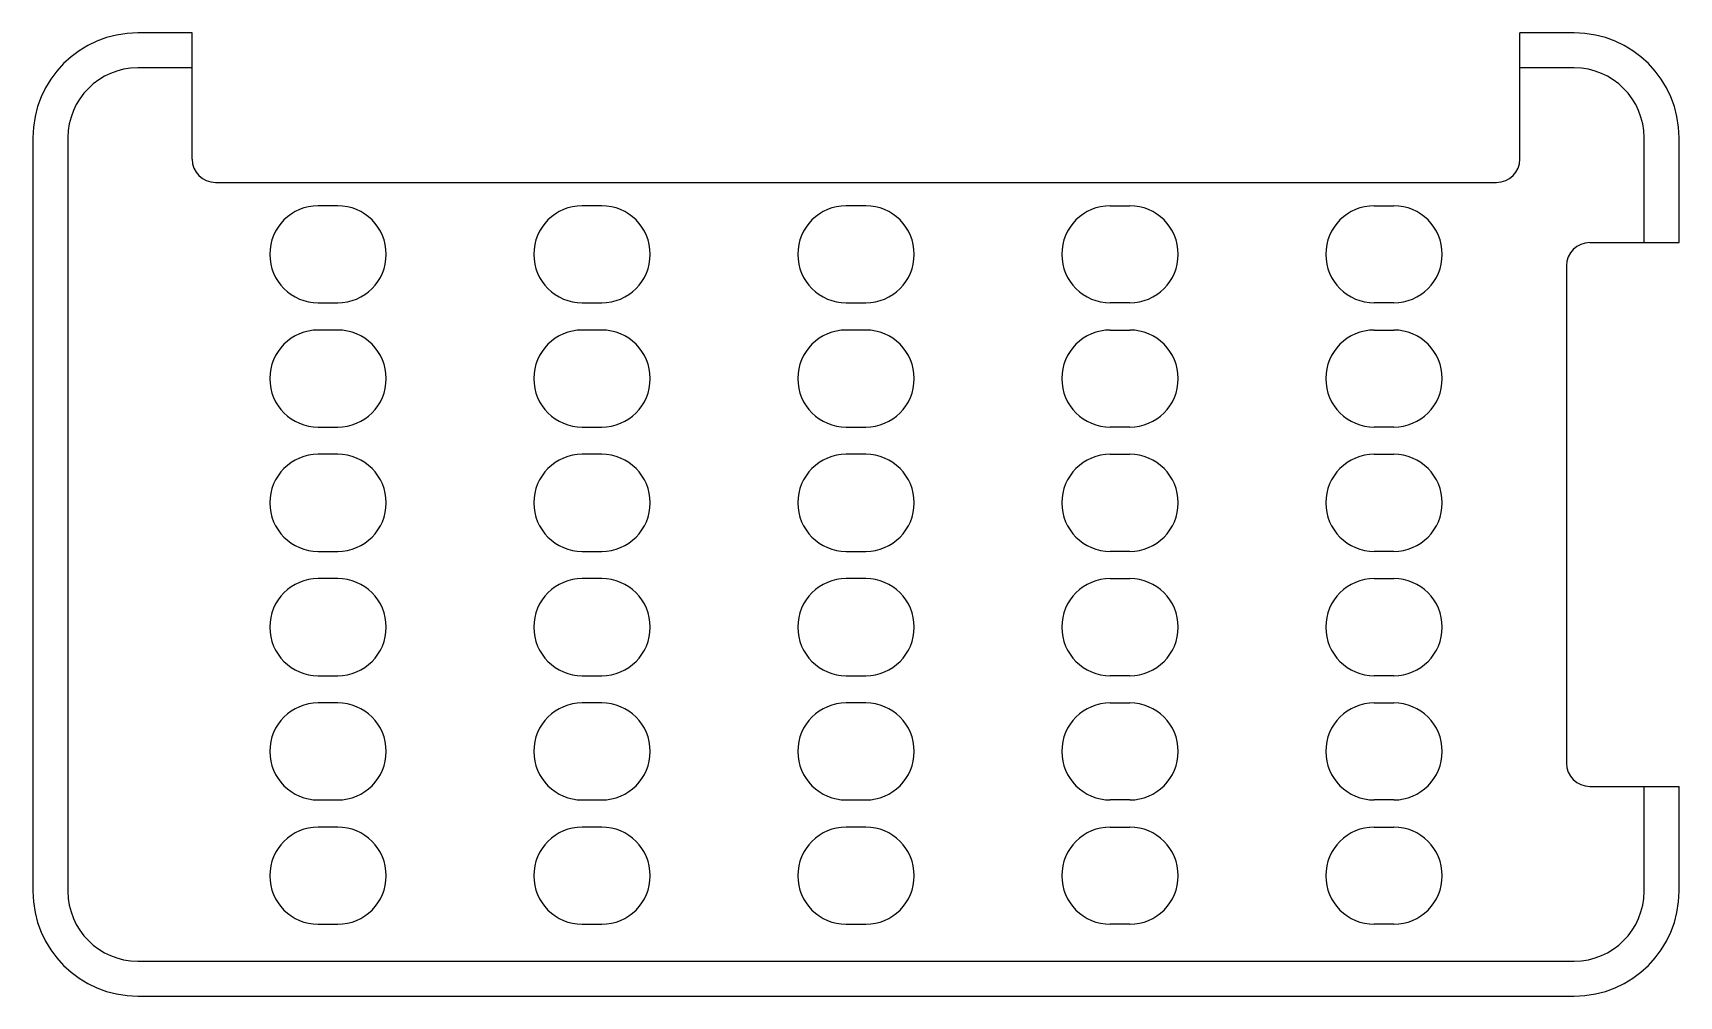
# Model space of a CAD drawing. Header units: millimetres. Extents: x -106 to 106, y -62 to 62.
import ezdxf

# ---------------------------------------------------------------- set-up
doc = ezdxf.new("R2010")
doc.units = ezdxf.units.MM
for name, color, linetype in [('material 2.0 pet-g', 6, 'Continuous'), ('profile', 2, 'Continuous'), ('slots', 4, 'Continuous')]:
    doc.layers.add(name, color=color, linetype=linetype)

msp = doc.modelspace()

# ---------------------------------------------------------------- linework, layer by layer
at = {"layer": 'material 2.0 pet-g'}
for p, q in [((-85.5, 62), (-92.5, 62)), ((-85.5, 45.75), (-85.5, 62)), ((85.5, 45.75), (85.5, 62)), ((92.5, 62), (85.5, 62)), ((-106, 48.5), (-106, -48.5)), ((106, 35), (106, 48.5)), ((-82.5, 42.75), (82.5, 42.75)), ((94.5, 35), (106, 35)), ((91.5, 32), (91.5, -32)), ((94.5, -35), (106, -35)), ((106, -48.5), (106, -35)), ((-92.5, -62), (92.5, -62))]:
    msp.add_line(p, q, dxfattribs=at)
for centre, radius, start, end in [((-92.5, 48.5), 13.5, 90, 180), ((92.5, 48.5), 13.5, 0, 90), ((-82.5, 45.75), 3, 180, 270), ((82.5, 45.75), 3, 270, 0), ((94.5, 32), 3, 90, 180), ((94.5, -32), 3, 180, 270), ((-92.5, -48.5), 13.5, 180, 270), ((92.5, -48.5), 13.5, 270, 0)]:
    msp.add_arc(centre, radius, start, end, dxfattribs=at)
at = {"layer": 'profile'}
for p, q in [((-85.5, 57.5), (-92.5, 57.5)), ((92.5, 57.5), (85.5, 57.5)), ((-101.5, 48.5), (-101.5, -48.5)), ((101.5, 35), (101.5, 48.5)), ((101.5, -48.5), (101.5, -35)), ((-92.5, -57.5), (92.5, -57.5))]:
    msp.add_line(p, q, dxfattribs=at)
for centre, start, end in [((-92.5, 48.5), 90, 180), ((92.5, 48.5), 0, 90), ((-92.5, -48.5), 180, 270), ((92.5, -48.5), 270, 0)]:
    msp.add_arc(centre, 9, start, end, dxfattribs=at)
at = {"layer": 'slots'}
for p, q in [((-66.75, 39.75), (-69.25, 39.75)), ((-32.75, 39.75), (-35.25, 39.75)), ((1.25, 39.75), (-1.25, 39.75)), ((32.75, 39.75), (35.25, 39.75)), ((66.75, 39.75), (69.25, 39.75)), ((-69.25, 27.25), (-66.75, 27.25)), ((-35.25, 27.25), (-32.75, 27.25)), ((-1.25, 27.25), (1.25, 27.25)), ((35.25, 27.25), (32.75, 27.25)), ((69.25, 27.25), (66.75, 27.25)), ((-66.75, 23.75), (-69.25, 23.75)), ((-32.75, 23.75), (-35.25, 23.75)), ((1.25, 23.75), (-1.25, 23.75)), ((32.75, 23.75), (35.25, 23.75)), ((66.75, 23.75), (69.25, 23.75)), ((-69.25, 11.25), (-66.75, 11.25)), ((-35.25, 11.25), (-32.75, 11.25)), ((-1.25, 11.25), (1.25, 11.25)), ((35.25, 11.25), (32.75, 11.25)), ((69.25, 11.25), (66.75, 11.25)), ((-66.75, 7.75), (-69.25, 7.75)), ((-32.75, 7.75), (-35.25, 7.75)), ((1.25, 7.75), (-1.25, 7.75)), ((32.75, 7.75), (35.25, 7.75)), ((66.75, 7.75), (69.25, 7.75)), ((-69.25, -4.75), (-66.75, -4.75)), ((-35.25, -4.75), (-32.75, -4.75)), ((-1.25, -4.75), (1.25, -4.75)), ((35.25, -4.75), (32.75, -4.75)), ((69.25, -4.75), (66.75, -4.75)), ((-66.75, -8.25), (-69.25, -8.25)), ((-32.75, -8.25), (-35.25, -8.25)), ((1.25, -8.25), (-1.25, -8.25)), ((32.75, -8.25), (35.25, -8.25)), ((66.75, -8.25), (69.25, -8.25)), ((-69.25, -20.75), (-66.75, -20.75)), ((-35.25, -20.75), (-32.75, -20.75)), ((-1.25, -20.75), (1.25, -20.75)), ((35.25, -20.75), (32.75, -20.75)), ((69.25, -20.75), (66.75, -20.75)), ((-66.75, -24.25), (-69.25, -24.25)), ((-32.75, -24.25), (-35.25, -24.25)), ((1.25, -24.25), (-1.25, -24.25)), ((32.75, -24.25), (35.25, -24.25)), ((66.75, -24.25), (69.25, -24.25)), ((-69.25, -36.75), (-66.75, -36.75)), ((-35.25, -36.75), (-32.75, -36.75)), ((-1.25, -36.75), (1.25, -36.75)), ((35.25, -36.75), (32.75, -36.75)), ((69.25, -36.75), (66.75, -36.75)), ((-66.75, -40.25), (-69.25, -40.25)), ((-32.75, -40.25), (-35.25, -40.25)), ((1.25, -40.25), (-1.25, -40.25)), ((32.75, -40.25), (35.25, -40.25)), ((66.75, -40.25), (69.25, -40.25)), ((-69.25, -52.75), (-66.75, -52.75)), ((-35.25, -52.75), (-32.75, -52.75)), ((-1.25, -52.75), (1.25, -52.75)), ((35.25, -52.75), (32.75, -52.75)), ((69.25, -52.75), (66.75, -52.75))]:
    msp.add_line(p, q, dxfattribs=at)
for centre, start, end in [((-69.25, 33.5), 90, 270), ((-66.75, 33.5), 270, 90), ((-35.25, 33.5), 90, 270), ((-32.75, 33.5), 270, 90), ((-1.25, 33.5), 90, 270), ((1.25, 33.5), 270, 90), ((32.75, 33.5), 90, 270), ((35.25, 33.5), 270, 90), ((66.75, 33.5), 90, 270), ((69.25, 33.5), 270, 90), ((-69.25, 17.5), 90, 270), ((-66.75, 17.5), 270, 90), ((-35.25, 17.5), 90, 270), ((-32.75, 17.5), 270, 90), ((-1.25, 17.5), 90, 270), ((1.25, 17.5), 270, 90), ((32.75, 17.5), 90, 270), ((35.25, 17.5), 270, 90), ((66.75, 17.5), 90, 270), ((69.25, 17.5), 270, 90), ((-69.25, 1.5), 90, 270), ((-66.75, 1.5), 270, 90), ((-35.25, 1.5), 90, 270), ((-32.75, 1.5), 270, 90), ((-1.25, 1.5), 90, 270), ((1.25, 1.5), 270, 90), ((32.75, 1.5), 90, 270), ((35.25, 1.5), 270, 90), ((66.75, 1.5), 90, 270), ((69.25, 1.5), 270, 90), ((-69.25, -14.5), 90, 270), ((-66.75, -14.5), 270, 90), ((-35.25, -14.5), 90, 270), ((-32.75, -14.5), 270, 90), ((-1.25, -14.5), 90, 270), ((1.25, -14.5), 270, 90), ((32.75, -14.5), 90, 270), ((35.25, -14.5), 270, 90), ((66.75, -14.5), 90, 270), ((69.25, -14.5), 270, 90), ((-69.25, -30.5), 90, 270), ((-66.75, -30.5), 270, 90), ((-35.25, -30.5), 90, 270), ((-32.75, -30.5), 270, 90), ((-1.25, -30.5), 90, 270), ((1.25, -30.5), 270, 90), ((32.75, -30.5), 90, 270), ((35.25, -30.5), 270, 90), ((66.75, -30.5), 90, 270), ((69.25, -30.5), 270, 90), ((-69.25, -46.5), 90, 270), ((-66.75, -46.5), 270, 90), ((-35.25, -46.5), 90, 270), ((-32.75, -46.5), 270, 90), ((-1.25, -46.5), 90, 270), ((1.25, -46.5), 270, 90), ((32.75, -46.5), 90, 270), ((35.25, -46.5), 270, 90), ((66.75, -46.5), 90, 270), ((69.25, -46.5), 270, 90)]:
    msp.add_arc(centre, 6.25, start, end, dxfattribs=at)

doc.saveas('drawing.dxf')
